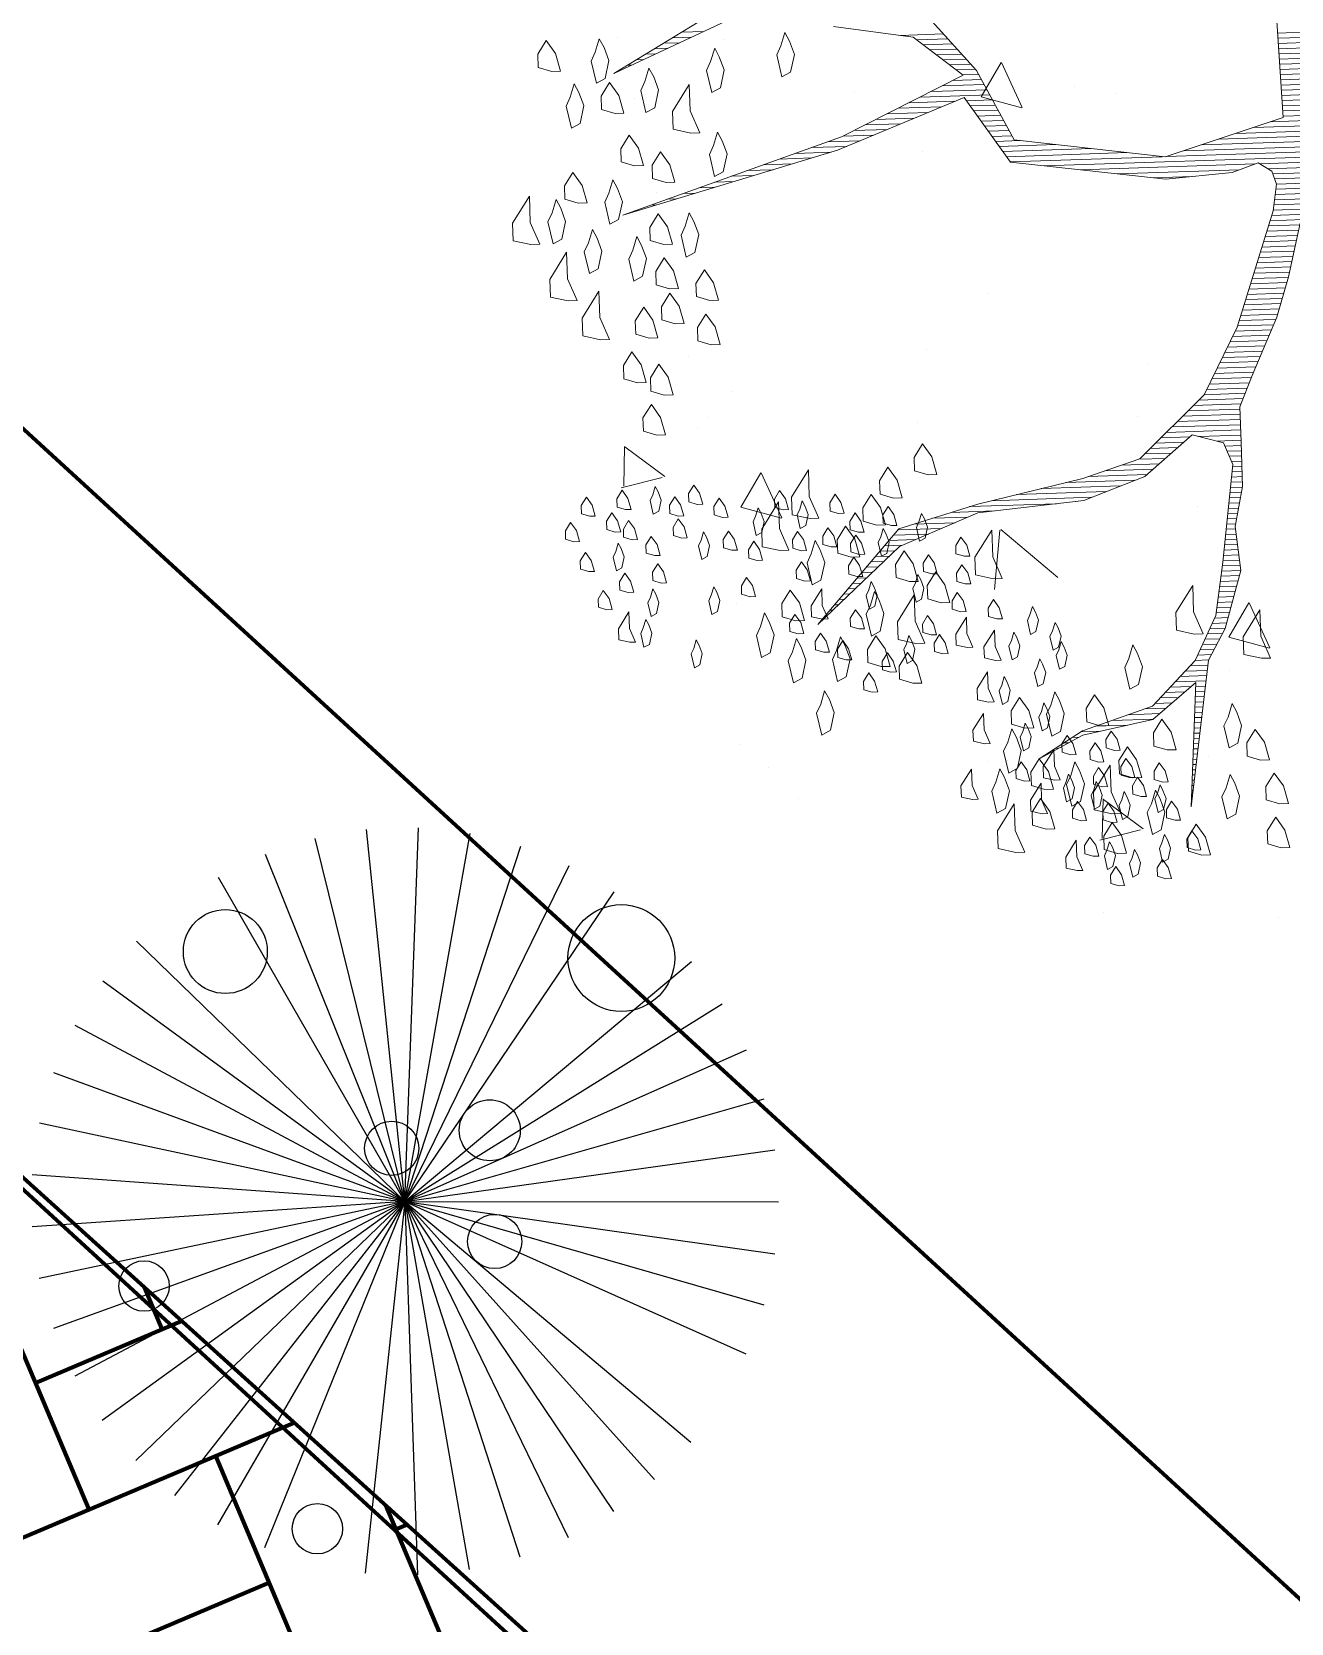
# Model space of a CAD drawing. Header units: millimetres. Extents: x 111 to 1506, y 14 to 566.
# Drawn here: x 218.242 to 219.927, y 157.782 to 159.91 of the extents above; entities that cross this region are included whole.
import ezdxf

# ---------------------------------------------------------------- set-up
doc = ezdxf.new("R2010")
doc.units = ezdxf.units.MM
doc.layers.add('ARBOLES', color=78, linetype='Continuous', lineweight=5)
doc.layers.add('G', color=254, linetype='Continuous', lineweight=5)
doc.layers.add('FURN', color=253, linetype='Continuous')

# ---------------------------------------------------------------- blocks, each defined once
blk = doc.blocks.new('*X16')
at = {"color": 0}
for p, q in [((16.5178, 16.77), (16.5489, 16.77)), ((16.5355, 16.78), (16.5722, 16.78)), ((16.5531, 16.79), (16.5956, 16.79)), ((16.9732, 16.77), (17.0563, 16.77)), ((16.4647, 16.74), (16.4789, 16.74)), ((16.4824, 16.75), (16.5022, 16.75)), ((16.5001, 16.76), (16.5256, 16.76)), ((17.0054, 16.76), (17.0647, 16.76)), ((17.0177, 16.75), (17.0732, 16.75)), ((17.0299, 16.74), (17.0817, 16.74)), ((17.6987, 16.75), (17.7657, 16.75)), ((17.6991, 16.74), (17.7664, 16.74)), ((16.4293, 16.72), (16.4322, 16.72)), ((16.447, 16.73), (16.4556, 16.73)), ((17.0421, 16.73), (17.0901, 16.73)), ((17.0543, 16.72), (17.0986, 16.72)), ((17.0665, 16.71), (17.1071, 16.71)), ((17.6994, 16.73), (17.767, 16.73)), ((17.6997, 16.72), (17.7676, 16.72)), ((17.7001, 16.71), (17.7682, 16.71)), ((17.0719, 16.68), (17.1263, 16.68)), ((17.0788, 16.7), (17.1155, 16.7)), ((17.091, 16.69), (17.1213, 16.69)), ((17.7004, 16.7), (17.7689, 16.7)), ((17.7007, 16.69), (17.7695, 16.69)), ((17.7011, 16.68), (17.7701, 16.68)), ((17.0073, 16.65), (17.1413, 16.65)), ((17.0288, 16.66), (17.1363, 16.66)), ((17.0504, 16.67), (17.1313, 16.67)), ((17.7014, 16.67), (17.7707, 16.67)), ((17.7017, 16.66), (17.7714, 16.66)), ((17.7021, 16.65), (17.772, 16.65)), ((16.9427, 16.62), (17.0214, 16.62)), ((16.9642, 16.63), (17.0477, 16.63)), ((16.9858, 16.64), (17.0741, 16.64)), ((17.0964, 16.64), (17.1463, 16.64)), ((17.1031, 16.63), (17.1513, 16.63)), ((17.1097, 16.62), (17.1563, 16.62)), ((17.7024, 16.64), (17.7924, 16.64)), ((17.7027, 16.63), (17.8224, 16.63)), ((17.7031, 16.62), (17.8923, 16.62)), ((16.8781, 16.59), (16.9423, 16.59)), ((16.8996, 16.6), (16.9686, 16.6)), ((16.9211, 16.61), (16.995, 16.61)), ((17.1164, 16.61), (17.1613, 16.61)), ((17.1231, 16.6), (17.1663, 16.6)), ((17.1297, 16.59), (17.1713, 16.59)), ((17.7034, 16.61), (17.8818, 16.61)), ((17.7037, 16.6), (17.8712, 16.6)), ((17.7041, 16.59), (17.8606, 16.59)), ((16.7953, 16.56), (16.8632, 16.56)), ((16.8265, 16.57), (16.8895, 16.57)), ((16.8565, 16.58), (16.9159, 16.58)), ((17.1364, 16.58), (17.1763, 16.58)), ((17.1431, 16.57), (17.1813, 16.57)), ((17.1497, 16.56), (17.1971, 16.56)), ((17.6123, 16.56), (17.8338, 16.56)), ((17.646, 16.57), (17.8418, 16.57)), ((17.6798, 16.58), (17.8501, 16.58)), ((16.7015, 16.53), (16.7578, 16.53)), ((16.7328, 16.54), (16.7955, 16.54)), ((16.764, 16.55), (16.8332, 16.55)), ((17.1564, 16.55), (17.2651, 16.55)), ((17.163, 16.54), (17.3331, 16.54)), ((17.1697, 16.53), (17.401, 16.53)), ((17.511, 16.53), (17.8098, 16.53)), ((17.5448, 16.54), (17.8178, 16.54)), ((17.5785, 16.55), (17.8258, 16.55)), ((16.6078, 16.5), (16.6447, 16.5)), ((16.639, 16.51), (16.6824, 16.51)), ((16.6703, 16.52), (16.7201, 16.52)), ((17.1764, 16.52), (17.469, 16.52)), ((17.2412, 16.51), (17.7938, 16.51)), ((17.3112, 16.5), (17.6466, 16.5)), ((17.4773, 16.52), (17.8018, 16.52)), ((17.6564, 16.5), (17.7858, 16.5)), ((16.4828, 16.46), (16.494, 16.46)), ((16.514, 16.47), (16.5317, 16.47)), ((16.5453, 16.48), (16.5693, 16.48)), ((16.5765, 16.49), (16.607, 16.49)), ((17.3812, 16.49), (17.6166, 16.49)), ((17.4512, 16.48), (17.5245, 16.48)), ((17.6714, 16.49), (17.7899, 16.49)), ((17.6804, 16.48), (17.8149, 16.48)), ((17.6837, 16.47), (17.8399, 16.47)), ((17.687, 16.46), (17.8649, 16.46)), ((16.4515, 16.45), (16.4563, 16.45)), ((17.6822, 16.43), (17.9666, 16.43)), ((17.6839, 16.44), (17.9326, 16.44)), ((17.6855, 16.45), (17.8986, 16.45)), ((17.6757, 16.4), (17.7432, 16.4)), ((17.6789, 16.41), (17.7512, 16.41)), ((17.6805, 16.42), (17.7592, 16.42)), ((17.6653, 16.37), (17.7264, 16.37)), ((17.6687, 16.38), (17.7289, 16.38)), ((17.6722, 16.39), (17.7352, 16.39)), ((17.6549, 16.34), (17.7189, 16.34)), ((17.6584, 16.35), (17.7214, 16.35)), ((17.6618, 16.36), (17.7239, 16.36)), ((17.6445, 16.31), (17.7114, 16.31)), ((17.648, 16.32), (17.7139, 16.32)), ((17.6514, 16.33), (17.7164, 16.33)), ((17.6341, 16.28), (17.7038, 16.28)), ((17.6376, 16.29), (17.7064, 16.29)), ((17.6411, 16.3), (17.7089, 16.3)), ((17.6237, 16.25), (17.6938, 16.25)), ((17.6272, 16.26), (17.6971, 16.26)), ((17.6307, 16.27), (17.7005, 16.27)), ((17.6134, 16.22), (17.6838, 16.22)), ((17.6168, 16.23), (17.6871, 16.23)), ((17.6203, 16.24), (17.6905, 16.24)), ((17.603, 16.19), (17.6719, 16.19)), ((17.6064, 16.2), (17.6766, 16.2)), ((17.6099, 16.21), (17.6805, 16.21)), ((17.5874, 16.16), (17.6581, 16.16)), ((17.5928, 16.17), (17.6627, 16.17)), ((17.5981, 16.18), (17.6673, 16.18)), ((17.5714, 16.13), (17.6443, 16.13)), ((17.5768, 16.14), (17.6489, 16.14)), ((17.5821, 16.15), (17.6535, 16.15)), ((17.5554, 16.1), (17.6304, 16.1)), ((17.5608, 16.11), (17.635, 16.11)), ((17.5661, 16.12), (17.6396, 16.12)), ((17.5394, 16.07), (17.6174, 16.07)), ((17.5448, 16.08), (17.6216, 16.08)), ((17.5501, 16.09), (17.6259, 16.09)), ((17.5127, 16.04), (17.6045, 16.04)), ((17.5234, 16.05), (17.6088, 16.05)), ((17.5341, 16.06), (17.6131, 16.06)), ((17.4806, 16.01), (17.6021, 16.01)), ((17.4913, 16.02), (17.6021, 16.02)), ((17.502, 16.03), (17.6021, 16.03)), ((17.4484, 15.98), (17.5044, 15.98)), ((17.4591, 15.99), (17.6021, 15.99)), ((17.4698, 16), (17.6021, 16)), ((17.5206, 15.98), (17.6021, 15.98)), ((17.4036, 15.94), (17.4555, 15.94)), ((17.4163, 15.95), (17.4677, 15.95)), ((17.427, 15.96), (17.4799, 15.96)), ((17.4377, 15.97), (17.4922, 15.97)), ((17.5556, 15.97), (17.6021, 15.97)), ((17.5707, 15.96), (17.6021, 15.96)), ((17.5747, 15.95), (17.6021, 15.95)), ((17.5787, 15.94), (17.6021, 15.94)), ((17.3061, 15.91), (17.4188, 15.91)), ((17.3386, 15.92), (17.431, 15.92)), ((17.3711, 15.93), (17.4433, 15.93)), ((17.5827, 15.93), (17.6021, 15.93)), ((17.5832, 15.91), (17.6021, 15.91)), ((17.5846, 15.92), (17.6021, 15.92)), ((17.1669, 15.88), (17.3397, 15.88)), ((17.2149, 15.89), (17.3677, 15.89)), ((17.2629, 15.9), (17.3957, 15.9)), ((17.5791, 15.88), (17.6018, 15.88)), ((17.5805, 15.89), (17.6021, 15.89)), ((17.5819, 15.9), (17.6021, 15.9)), ((17.0401, 15.85), (17.1235, 15.85)), ((17.0761, 15.86), (17.2435, 15.86)), ((17.1189, 15.87), (17.3117, 15.87)), ((17.575, 15.85), (17.5951, 15.85)), ((17.5764, 15.86), (17.5974, 15.86)), ((17.5778, 15.87), (17.5996, 15.87)), ((16.9371, 15.82), (17.0215, 15.82)), ((16.9681, 15.83), (17.0472, 15.83)), ((17.0041, 15.84), (17.0729, 15.84)), ((17.5709, 15.82), (17.5885, 15.82)), ((17.5723, 15.83), (17.5907, 15.83)), ((17.5737, 15.84), (17.5929, 15.84)), ((16.91, 15.79), (16.9444, 15.79)), ((16.919, 15.8), (16.9701, 15.8)), ((16.9281, 15.81), (16.9958, 15.81)), ((17.5669, 15.79), (17.5866, 15.79)), ((17.5682, 15.8), (17.5856, 15.8)), ((17.5696, 15.81), (17.5863, 15.81)), ((16.8829, 15.76), (16.9077, 15.76)), ((16.8919, 15.77), (16.9189, 15.77)), ((16.9009, 15.78), (16.9301, 15.78)), ((17.5628, 15.76), (17.5896, 15.76)), ((17.5641, 15.77), (17.5886, 15.77)), ((17.5655, 15.78), (17.5876, 15.78)), ((16.8557, 15.73), (16.8742, 15.73)), ((16.8648, 15.74), (16.8853, 15.74)), ((16.8738, 15.75), (16.8965, 15.75)), ((17.5585, 15.73), (17.5926, 15.73)), ((17.56, 15.74), (17.5916, 15.74)), ((17.5614, 15.75), (17.5906, 15.75)), ((16.8286, 15.7), (16.8406, 15.7)), ((16.8376, 15.71), (16.8518, 15.71)), ((16.8467, 15.72), (16.863, 15.72)), ((17.5535, 15.7), (17.5875, 15.7)), ((17.5551, 15.71), (17.5906, 15.71)), ((17.5568, 15.72), (17.5936, 15.72)), ((16.8014, 15.67), (16.8071, 15.67)), ((16.8105, 15.68), (16.8183, 15.68)), ((16.8195, 15.69), (16.8295, 15.69)), ((17.5485, 15.67), (17.5783, 15.67)), ((17.5501, 15.68), (17.5814, 15.68)), ((17.5518, 15.69), (17.5844, 15.69)), ((16.7833, 15.65), (16.7848, 15.65)), ((16.7924, 15.66), (16.7959, 15.66)), ((17.5435, 15.64), (17.5691, 15.64)), ((17.5451, 15.65), (17.5721, 15.65)), ((17.5468, 15.66), (17.5752, 15.66)), ((17.5302, 15.61), (17.5598, 15.61)), ((17.5352, 15.62), (17.5629, 15.62)), ((17.5402, 15.63), (17.566, 15.63)), ((17.5152, 15.58), (17.5429, 15.58)), ((17.5202, 15.59), (17.5486, 15.59)), ((17.5252, 15.6), (17.5543, 15.6)), ((17.5002, 15.55), (17.5257, 15.55)), ((17.5052, 15.56), (17.5315, 15.56)), ((17.5102, 15.57), (17.5372, 15.57)), ((17.4703, 15.52), (17.5211, 15.52)), ((17.4803, 15.53), (17.5226, 15.53)), ((17.4903, 15.54), (17.5241, 15.54)), ((17.4403, 15.49), (17.4786, 15.49)), ((17.4503, 15.5), (17.4911, 15.5)), ((17.4603, 15.51), (17.5196, 15.51)), ((17.4988, 15.49), (17.5165, 15.49)), ((17.4996, 15.5), (17.5181, 15.5)), ((17.4, 15.46), (17.4411, 15.46)), ((17.4203, 15.47), (17.4536, 15.47)), ((17.4303, 15.48), (17.4661, 15.48)), ((17.4967, 15.46), (17.512, 15.46)), ((17.4974, 15.47), (17.5135, 15.47)), ((17.4981, 15.48), (17.515, 15.48)), ((17.2754, 15.42), (17.3128, 15.42)), ((17.304, 15.43), (17.3661, 15.43)), ((17.336, 15.44), (17.4161, 15.44)), ((17.368, 15.45), (17.4286, 15.45)), ((17.4938, 15.42), (17.5059, 15.42)), ((17.4946, 15.43), (17.5074, 15.43)), ((17.4953, 15.44), (17.509, 15.44)), ((17.496, 15.45), (17.5105, 15.45)), ((17.2254, 15.39), (17.2317, 15.39)), ((17.242, 15.4), (17.2517, 15.4)), ((17.2587, 15.41), (17.2717, 15.41)), ((17.4917, 15.39), (17.5014, 15.39)), ((17.4924, 15.4), (17.5029, 15.4)), ((17.4931, 15.41), (17.5044, 15.41)), ((17.2087, 15.38), (17.2117, 15.38)), ((17.4896, 15.36), (17.4968, 15.36)), ((17.4903, 15.37), (17.4984, 15.37)), ((17.491, 15.38), (17.4999, 15.38)), ((17.4874, 15.33), (17.4923, 15.33)), ((17.4881, 15.34), (17.4938, 15.34)), ((17.4888, 15.35), (17.4953, 15.35)), ((17.4853, 15.3), (17.4877, 15.3)), ((17.486, 15.31), (17.4893, 15.31)), ((17.4867, 15.32), (17.4908, 15.32)), ((17.4831, 15.27), (17.4832, 15.27)), ((17.4838, 15.28), (17.4847, 15.28)), ((17.4846, 15.29), (17.4862, 15.29))]:
    blk.add_line(p, q, dxfattribs=at)
blk = doc.blocks.new('E1E')
at = {"layer": 'ARBOLES', "ltscale": 0.2}
for p, q in [((96.0598, 59.5667), (96.0598, 59.5667)), ((95.5359, 59.5519), (95.5359, 59.5519)), ((96.122, 59.5391), (96.122, 59.5391)), ((96.1796, 59.5223), (96.1796, 59.5223)), ((95.6009, 59.4784), (95.6009, 59.4784)), ((95.2708, 59.4541), (95.2708, 59.4541)), ((95.5845, 59.4467), (95.5298, 59.4067)), ((95.6045, 59.3832), (95.5819, 59.4428)), ((95.6038, 59.3838), (95.5266, 59.4035)), ((95.7699, 59.3841), (95.7699, 59.3841)), ((95.7975, 59.3971), (95.7975, 59.3971)), ((96.2691, 59.314), (96.2691, 59.314)), ((95.473, 59.2552), (95.473, 59.2552)), ((95.4361, 59.2211), (95.4361, 59.2211)), ((95.857, 59.2206), (95.857, 59.2206)), ((96.5118, 59.2106), (96.4571, 59.1706)), ((96.5318, 59.147), (96.5092, 59.2067)), ((96.3122, 59.1036), (96.2542, 59.1583)), ((96.3217, 59.1674), (96.2544, 59.159)), ((96.3128, 59.1041), (96.322, 59.1672)), ((96.5311, 59.1477), (96.4538, 59.1674)), ((95.9214, 59.0448), (95.8936, 59.1364)), ((95.4933, 59.1143), (95.4933, 59.1143)), ((95.5148, 59.066), (95.4476, 59.0575)), ((95.506, 59.0027), (95.5152, 59.0658)), ((95.92, 59.0432), (95.8063, 59.0804)), ((96.4334, 59.0761), (96.4334, 59.0761)), ((95.5054, 59.0022), (95.4473, 59.0568)), ((95.9924, 59.0443), (95.9924, 59.0443)), ((96.4248, 59.0542), (96.4248, 59.0542)), ((95.9008, 59.0394), (95.9008, 59.0394)), ((96.4042, 59.0005), (96.4042, 59.0005)), ((96.4916, 58.9742), (96.4916, 58.9742)), ((95.8256, 58.9566), (95.8256, 58.9566)), ((96.1089, 58.9342), (96.1089, 58.9342)), ((95.6403, 58.8897), (95.6403, 58.8897)), ((96.1395, 58.8197), (96.1395, 58.8197)), ((95.7844, 58.7923), (95.7844, 58.7923)), ((96.6386, 58.7496), (96.6386, 58.7496)), ((95.801, 58.7086), (95.801, 58.7086)), ((96.0816, 58.6988), (96.0816, 58.6988)), ((96.7277, 58.6218), (96.7277, 58.6218)), ((96.7897, 58.5418), (96.7897, 58.5418)), ((96.2657, 58.527), (96.2657, 58.527)), ((96.4032, 58.4799), (96.4032, 58.4799)), ((96.6289, 58.4788), (96.6289, 58.4788)), ((96.0502, 58.4349), (96.0502, 58.4349)), ((96.2019, 58.3461), (96.1439, 58.4008)), ((96.2114, 58.4099), (96.1441, 58.4015)), ((96.2025, 58.3466), (96.2117, 58.4097)), ((96.0113, 58.3231), (96.0113, 58.3231)), ((96.0788, 58.338), (96.0788, 58.338))]:
    blk.add_line(p, q, dxfattribs=at)
for points in [[(95.5281, 59.503), (95.5421, 59.5044), (95.5475, 59.4922), (95.5448, 59.4764), (95.5313, 59.485), (95.52, 59.4994)], [(95.5999, 59.5058), (95.618, 59.509), (95.6252, 59.4927), (95.6198, 59.4611), (95.609, 59.4855), (95.5918, 59.5022)], [(95.7024, 59.5158), (95.7313, 59.5209), (95.7429, 59.4949), (95.7343, 59.4442), (95.7169, 59.4833), (95.6894, 59.51)], [(95.5259, 59.4533), (95.5263, 59.4633), (95.5132, 59.4818), (95.5069, 59.4741), (95.51, 59.456), (95.5195, 59.4456), (95.5272, 59.4393)], [(95.5679, 59.4574), (95.5683, 59.4674), (95.5552, 59.4859), (95.5489, 59.4782), (95.5521, 59.4601), (95.5615, 59.4497), (95.5692, 59.4434)], [(95.5846, 59.4746), (95.5986, 59.476), (95.604, 59.4638), (95.6013, 59.448), (95.5877, 59.4565), (95.5764, 59.471)], [(95.4626, 59.4641), (95.4766, 59.4655), (95.482, 59.4533), (95.4793, 59.4375), (95.4658, 59.4461), (95.4545, 59.4605)], [(95.5499, 59.4557), (95.5723, 59.4579), (95.581, 59.4384), (95.5767, 59.413), (95.555, 59.4268), (95.5369, 59.4499)], [(95.6714, 59.463), (95.6938, 59.4652), (95.7025, 59.4457), (95.6981, 59.4204), (95.6764, 59.4341), (95.6584, 59.4572)], [(95.7748, 59.4233), (95.7755, 59.4392), (95.7545, 59.4688), (95.7444, 59.4565), (95.7495, 59.4276), (95.7647, 59.411), (95.7769, 59.4009)], [(95.7992, 59.463), (95.8172, 59.4662), (95.8245, 59.4499), (95.8191, 59.4183), (95.8082, 59.4427), (95.791, 59.4594)], [(96.0834, 59.4127), (96.0842, 59.4286), (96.0632, 59.4582), (96.0531, 59.4459), (96.0581, 59.417), (96.0733, 59.4004), (96.0856, 59.3903)], [(95.4902, 59.4131), (95.4906, 59.423), (95.4775, 59.4416), (95.4712, 59.4339), (95.4744, 59.4158), (95.4839, 59.4054), (95.4916, 59.3991)], [(95.6244, 59.429), (95.6384, 59.4304), (95.6438, 59.4182), (95.6411, 59.4024), (95.6275, 59.4109), (95.6162, 59.4254)], [(95.6867, 59.4421), (95.7048, 59.4453), (95.712, 59.4291), (95.7066, 59.3974), (95.6957, 59.4218), (95.6786, 59.4385)], [(96.3065, 59.4064), (96.307, 59.4164), (96.2939, 59.4349), (96.2876, 59.4272), (96.2907, 59.4091), (96.3002, 59.3988), (96.3079, 59.3924)], [(96.3942, 59.4065), (96.3946, 59.4164), (96.3815, 59.435), (96.3752, 59.4273), (96.3784, 59.4092), (96.3879, 59.3988), (96.3956, 59.3925)], [(96.4055, 59.4359), (96.4235, 59.439), (96.4308, 59.4228), (96.4254, 59.3912), (96.4145, 59.4155), (96.3973, 59.4323)], [(95.4235, 59.4072), (95.4459, 59.4093), (95.4545, 59.3898), (95.4502, 59.3645), (95.4285, 59.3782), (95.4104, 59.4014)], [(95.436, 59.4036), (95.45, 59.4049), (95.4554, 59.3927), (95.4527, 59.3769), (95.4392, 59.3855), (95.4279, 59.4)], [(95.5297, 59.361), (95.5305, 59.3769), (95.5095, 59.4065), (95.4994, 59.3942), (95.5044, 59.3653), (95.5196, 59.3487), (95.5319, 59.3386)], [(95.5761, 59.3734), (95.5765, 59.3833), (95.5634, 59.4019), (95.5571, 59.3942), (95.5602, 59.3761), (95.5697, 59.3657), (95.5774, 59.3594)], [(95.5825, 59.4), (95.6114, 59.4051), (95.623, 59.3791), (95.6143, 59.3285), (95.597, 59.3675), (95.5695, 59.3942)], [(95.5778, 59.4132), (95.5918, 59.4145), (95.5973, 59.4023), (95.5946, 59.3865), (95.581, 59.3951), (95.5697, 59.4095)], [(95.6239, 59.3752), (95.6244, 59.3852), (95.6113, 59.4037), (95.605, 59.396), (95.6081, 59.3779), (95.6176, 59.3676), (95.6253, 59.3612)], [(95.6671, 59.3676), (95.6678, 59.3835), (95.6468, 59.4131), (95.6367, 59.4008), (95.6418, 59.3719), (95.657, 59.3553), (95.6693, 59.3452)], [(95.67, 59.3811), (95.6705, 59.3911), (95.6574, 59.4096), (95.651, 59.4019), (95.6542, 59.3838), (95.6637, 59.3735), (95.6714, 59.3671)], [(95.6974, 59.4045), (95.7198, 59.4066), (95.7285, 59.3871), (95.7242, 59.3618), (95.7025, 59.3755), (95.6844, 59.3987)], [(95.7328, 59.4042), (95.7468, 59.4056), (95.7522, 59.3934), (95.7495, 59.3776), (95.736, 59.3862), (95.7247, 59.4006)], [(95.7813, 59.3561), (95.782, 59.372), (95.761, 59.4016), (95.7509, 59.3893), (95.756, 59.3604), (95.7712, 59.3438), (95.7835, 59.3337)], [(96.4597, 59.4016), (96.4737, 59.4029), (96.4791, 59.3907), (96.4764, 59.3749), (96.4629, 59.3835), (96.4516, 59.398)], [(95.4844, 59.3715), (95.4984, 59.3729), (95.5038, 59.3607), (95.5011, 59.3449), (95.4875, 59.3535), (95.4762, 59.3679)], [(95.6881, 59.3843), (95.7062, 59.3875), (95.7134, 59.3712), (95.708, 59.3396), (95.6971, 59.364), (95.68, 59.3807)], [(95.815, 59.3727), (95.8331, 59.3758), (95.8404, 59.3596), (95.835, 59.328), (95.8241, 59.3523), (95.8069, 59.369)], [(96.1572, 59.352), (96.1579, 59.3679), (96.1369, 59.3975), (96.1268, 59.3852), (96.1319, 59.3563), (96.1471, 59.3397), (96.1594, 59.3296)], [(96.2201, 59.3333), (96.2208, 59.3492), (96.1999, 59.3788), (96.1897, 59.3665), (96.1948, 59.3376), (96.21, 59.321), (96.2223, 59.3108)], [(96.4019, 59.3564), (96.4024, 59.3663), (96.3892, 59.3848), (96.3829, 59.3771), (96.3861, 59.3591), (96.3956, 59.3487), (96.4033, 59.3424)], [(95.3093, 59.3485), (95.3317, 59.3507), (95.3404, 59.3312), (95.3361, 59.3059), (95.3144, 59.3196), (95.2963, 59.3427)], [(95.5268, 59.3417), (95.5273, 59.3517), (95.5142, 59.3702), (95.5079, 59.3625), (95.511, 59.3444), (95.5205, 59.3341), (95.5282, 59.3277)], [(95.5494, 59.3567), (95.5634, 59.358), (95.5689, 59.3458), (95.5662, 59.33), (95.5526, 59.3386), (95.5413, 59.353)], [(95.6136, 59.3657), (95.6276, 59.3671), (95.633, 59.3549), (95.6303, 59.3391), (95.6167, 59.3477), (95.6054, 59.3621)], [(95.7654, 59.3311), (95.7658, 59.341), (95.7527, 59.3595), (95.7464, 59.3518), (95.7496, 59.3338), (95.7591, 59.3234), (95.7667, 59.3171)], [(96.0138, 59.3638), (96.0278, 59.3651), (96.0333, 59.3529), (96.0306, 59.3371), (96.017, 59.3457), (96.0057, 59.3601)], [(96.0922, 59.323), (96.0929, 59.3389), (96.0719, 59.3686), (96.0618, 59.3563), (96.0669, 59.3274), (96.0821, 59.3107), (96.0944, 59.3006)], [(96.438, 59.3627), (96.452, 59.3641), (96.4575, 59.3519), (96.4548, 59.3361), (96.4412, 59.3446), (96.4299, 59.3591)], [(96.5094, 59.3555), (96.5234, 59.3569), (96.5289, 59.3447), (96.5262, 59.3289), (96.5126, 59.3375), (96.5013, 59.3519)], [(95.4279, 59.2922), (95.4286, 59.3081), (95.4076, 59.3377), (95.3975, 59.3255), (95.4026, 59.2965), (95.4178, 59.2799), (95.4301, 59.2698)], [(95.5259, 59.3219), (95.54, 59.3232), (95.5454, 59.311), (95.5427, 59.2952), (95.5291, 59.3038), (95.5178, 59.3182)], [(95.5731, 59.3335), (95.5955, 59.3357), (95.6042, 59.3162), (95.5999, 59.2909), (95.5782, 59.3046), (95.5601, 59.3277)], [(95.5783, 59.3355), (95.5923, 59.3368), (95.5978, 59.3246), (95.5951, 59.3088), (95.5815, 59.3174), (95.5702, 59.3318)], [(95.6339, 59.331), (95.6479, 59.3323), (95.6534, 59.3201), (95.6507, 59.3043), (95.6371, 59.3129), (95.6258, 59.3274)], [(95.68, 59.3369), (95.694, 59.3382), (95.6994, 59.3261), (95.6967, 59.3102), (95.6832, 59.3188), (95.6719, 59.3333)], [(95.764, 59.325), (95.7864, 59.3272), (95.7951, 59.3077), (95.7908, 59.2824), (95.7691, 59.2961), (95.751, 59.3192)], [(95.9584, 59.3258), (95.9809, 59.328), (95.9895, 59.3085), (95.9852, 59.2832), (95.9635, 59.2969), (95.9454, 59.3201)], [(95.998, 59.3226), (96.0121, 59.324), (96.0175, 59.3118), (96.0148, 59.296), (96.0012, 59.3046), (95.9899, 59.319)], [(96.0156, 59.3201), (96.038, 59.3223), (96.0467, 59.3028), (96.0423, 59.2775), (96.0206, 59.2912), (96.0025, 59.3143)], [(96.0721, 59.3313), (96.0861, 59.3326), (96.0916, 59.3205), (96.0889, 59.3046), (96.0753, 59.3132), (96.064, 59.3277)], [(96.1101, 59.3336), (96.1241, 59.3349), (96.1295, 59.3227), (96.1268, 59.3069), (96.1133, 59.3155), (96.1019, 59.3299)], [(96.1593, 59.3214), (96.1733, 59.3228), (96.1788, 59.3106), (96.1761, 59.2948), (96.1625, 59.3033), (96.1512, 59.3178)], [(96.3125, 59.3165), (96.3129, 59.3265), (96.2998, 59.345), (96.2935, 59.3373), (96.2967, 59.3192), (96.3062, 59.3089), (96.3138, 59.3025)], [(96.3947, 59.3288), (96.4087, 59.3302), (96.4141, 59.318), (96.4114, 59.3022), (96.3979, 59.3107), (96.3866, 59.3252)], [(96.4815, 59.309), (96.4819, 59.3189), (96.4688, 59.3374), (96.4625, 59.3297), (96.4656, 59.3117), (96.4751, 59.3013), (96.4828, 59.295)], [(95.6168, 59.3039), (95.6308, 59.3052), (95.6362, 59.293), (95.6335, 59.2772), (95.6199, 59.2858), (95.6086, 59.3002)], [(95.7394, 59.2751), (95.7402, 59.291), (95.7192, 59.3206), (95.7091, 59.3083), (95.7141, 59.2794), (95.7293, 59.2628), (95.7416, 59.2527)], [(95.7496, 59.2899), (95.75, 59.2999), (95.7369, 59.3184), (95.7306, 59.3107), (95.7338, 59.2926), (95.7433, 59.2823), (95.751, 59.2759)], [(95.8246, 59.2746), (95.825, 59.2846), (95.8119, 59.3031), (95.8056, 59.2954), (95.8088, 59.2773), (95.8183, 59.267), (95.826, 59.2606)], [(95.8341, 59.3081), (95.8521, 59.3112), (95.8594, 59.295), (95.854, 59.2634), (95.8431, 59.2878), (95.8259, 59.3045)], [(95.9918, 59.2711), (95.9922, 59.2811), (95.9791, 59.2996), (95.9728, 59.2919), (95.9759, 59.2738), (95.9854, 59.2635), (95.9931, 59.2571)], [(96.171, 59.3036), (96.1934, 59.3058), (96.2021, 59.2863), (96.1978, 59.261), (96.1761, 59.2747), (96.158, 59.2978)], [(96.2538, 59.2953), (96.2678, 59.2966), (96.2732, 59.2844), (96.2705, 59.2686), (96.2569, 59.2772), (96.2456, 59.2916)], [(96.5497, 59.3199), (96.5637, 59.3212), (96.5691, 59.309), (96.5664, 59.2932), (96.5528, 59.3018), (96.5415, 59.3162)], [(95.3382, 59.2835), (95.3606, 59.2857), (95.3693, 59.2662), (95.365, 59.2409), (95.3433, 59.2546), (95.3252, 59.2777)], [(95.5385, 59.2713), (95.5609, 59.2735), (95.5696, 59.254), (95.5653, 59.2287), (95.5436, 59.2424), (95.5255, 59.2655)], [(95.6534, 59.2758), (95.6758, 59.2779), (95.6845, 59.2584), (95.6802, 59.2331), (95.6585, 59.2468), (95.6404, 59.27)], [(96.0691, 59.2348), (96.0698, 59.2507), (96.0488, 59.2804), (96.0387, 59.2681), (96.0438, 59.2392), (96.059, 59.2225), (96.0713, 59.2124)], [(96.0717, 59.2775), (96.0857, 59.2789), (96.0912, 59.2667), (96.0885, 59.2509), (96.0749, 59.2594), (96.0636, 59.2739)], [(96.1318, 59.2848), (96.1499, 59.288), (96.1571, 59.2717), (96.1517, 59.2401), (96.1408, 59.2645), (96.1237, 59.2812)], [(96.4209, 59.2918), (96.4349, 59.2931), (96.4404, 59.2809), (96.4377, 59.2651), (96.4241, 59.2737), (96.4128, 59.2881)], [(96.4643, 59.2819), (96.4783, 59.2832), (96.4837, 59.271), (96.481, 59.2552), (96.4675, 59.2638), (96.4562, 59.2782)], [(96.4941, 59.2805), (96.5081, 59.2819), (96.5136, 59.2697), (96.5109, 59.2539), (96.4973, 59.2625), (96.486, 59.2769)], [(96.5416, 59.2724), (96.5556, 59.2738), (96.561, 59.2616), (96.5583, 59.2458), (96.5447, 59.2544), (96.5334, 59.2688)], [(95.7826, 59.2267), (95.7831, 59.2367), (95.77, 59.2552), (95.7636, 59.2475), (95.7668, 59.2294), (95.7763, 59.219), (95.784, 59.2127)], [(95.849, 59.2417), (95.8671, 59.2448), (95.8743, 59.2286), (95.8689, 59.197), (95.8581, 59.2213), (95.8409, 59.2381)], [(95.9317, 59.2639), (95.9457, 59.2652), (95.9511, 59.253), (95.9484, 59.2372), (95.9349, 59.2458), (95.9236, 59.2602)], [(95.978, 59.2644), (96.0069, 59.2695), (96.0185, 59.2435), (96.0099, 59.1929), (95.9925, 59.2319), (95.965, 59.2586)], [(96.3609, 59.2407), (96.3613, 59.2506), (96.3482, 59.2691), (96.3419, 59.2614), (96.3451, 59.2434), (96.3546, 59.233), (96.3622, 59.2267)], [(96.3911, 59.2493), (96.4051, 59.2506), (96.4106, 59.2385), (96.4079, 59.2226), (96.3943, 59.2312), (96.383, 59.2457)], [(95.3932, 59.23), (95.4156, 59.2322), (95.4243, 59.2127), (95.42, 59.1874), (95.3983, 59.2011), (95.3802, 59.2242)], [(95.4677, 59.1853), (95.4684, 59.2012), (95.4474, 59.2308), (95.4373, 59.2185), (95.4424, 59.1896), (95.4576, 59.173), (95.4699, 59.1629)], [(95.8373, 59.2024), (95.8377, 59.2123), (95.8246, 59.2308), (95.8183, 59.2231), (95.8215, 59.2051), (95.831, 59.1947), (95.8387, 59.1884)], [(95.8987, 59.2394), (95.9168, 59.2426), (95.924, 59.2264), (95.9186, 59.1947), (95.9078, 59.2191), (95.8906, 59.2358)], [(95.9606, 59.2427), (95.9746, 59.244), (95.98, 59.2318), (95.9773, 59.216), (95.9638, 59.2246), (95.9525, 59.239)], [(96.0808, 59.2134), (96.0812, 59.2233), (96.0681, 59.2418), (96.0618, 59.2341), (96.065, 59.2161), (96.0745, 59.2057), (96.0822, 59.1994)], [(96.1884, 59.1944), (96.1891, 59.2103), (96.1681, 59.24), (96.158, 59.2277), (96.1631, 59.1988), (96.1783, 59.1821), (96.1906, 59.172)], [(96.1815, 59.2387), (96.1955, 59.2401), (96.201, 59.2279), (96.1983, 59.2121), (96.1847, 59.2207), (96.1734, 59.2351)], [(96.2651, 59.237), (96.2791, 59.2384), (96.2845, 59.2262), (96.2818, 59.2104), (96.2683, 59.2189), (96.257, 59.2334)], [(96.3089, 59.237), (96.3229, 59.2384), (96.3284, 59.2262), (96.3257, 59.2104), (96.3121, 59.219), (96.3008, 59.2334)], [(96.4097, 59.2186), (96.4237, 59.2199), (96.4291, 59.2077), (96.4264, 59.1919), (96.4129, 59.2005), (96.4016, 59.215)], [(96.4607, 59.2023), (96.4612, 59.2123), (96.4481, 59.2308), (96.4418, 59.2231), (96.4449, 59.205), (96.4544, 59.1947), (96.4621, 59.1883)], [(96.4923, 59.2408), (96.5063, 59.2421), (96.5118, 59.2299), (96.5091, 59.2141), (96.4955, 59.2227), (96.4842, 59.2371)], [(95.6513, 59.1579), (95.652, 59.1738), (95.6311, 59.2034), (95.621, 59.1911), (95.626, 59.1622), (95.6412, 59.1456), (95.6535, 59.1355)], [(95.761, 59.1879), (95.7614, 59.1978), (95.7483, 59.2163), (95.742, 59.2086), (95.7452, 59.1906), (95.7546, 59.1802), (95.7623, 59.1738)], [(96.0153, 59.1745), (96.0158, 59.1844), (96.0027, 59.2029), (95.9963, 59.1952), (95.9995, 59.1772), (96.009, 59.1668), (96.0167, 59.1605)], [(96.1061, 59.2003), (96.1201, 59.2017), (96.1255, 59.1895), (96.1228, 59.1736), (96.1093, 59.1822), (96.098, 59.1967)], [(96.2055, 59.1958), (96.2195, 59.1972), (96.2249, 59.185), (96.2222, 59.1692), (96.2087, 59.1778), (96.1974, 59.1922)], [(96.2368, 59.2082), (96.2658, 59.2133), (96.2773, 59.1873), (96.2687, 59.1367), (96.2513, 59.1757), (96.2238, 59.2024)], [(96.2941, 59.172), (96.2945, 59.1819), (96.2814, 59.2004), (96.2751, 59.1927), (96.2783, 59.1747), (96.2877, 59.1643), (96.2954, 59.158)], [(96.3428, 59.1937), (96.3568, 59.195), (96.3623, 59.1828), (96.3596, 59.167), (96.346, 59.1756), (96.3347, 59.1901)], [(95.7818, 59.163), (95.7822, 59.173), (95.7691, 59.1915), (95.7628, 59.1838), (95.766, 59.1657), (95.7754, 59.1553), (95.7831, 59.149)], [(95.8251, 59.1531), (95.8256, 59.163), (95.8125, 59.1816), (95.8062, 59.1739), (95.8093, 59.1558), (95.8188, 59.1454), (95.8265, 59.1391)], [(95.8721, 59.1789), (95.8861, 59.1803), (95.8915, 59.1681), (95.8888, 59.1522), (95.8753, 59.1608), (95.864, 59.1753)], [(95.9304, 59.1902), (95.9444, 59.1916), (95.9498, 59.1794), (95.9471, 59.1636), (95.9336, 59.1722), (95.9222, 59.1866)], [(95.965, 59.1885), (95.9875, 59.1907), (95.9961, 59.1712), (95.9918, 59.1459), (95.9701, 59.1596), (95.952, 59.1827)], [(96.0251, 59.1763), (96.0475, 59.1784), (96.0562, 59.1589), (96.0518, 59.1336), (96.0301, 59.1473), (96.012, 59.1705)], [(96.127, 59.1749), (96.1494, 59.1771), (96.1581, 59.1575), (96.1538, 59.1322), (96.1321, 59.146), (96.114, 59.1691)], [(96.1626, 59.1719), (96.1766, 59.1732), (96.182, 59.161), (96.1793, 59.1452), (96.1658, 59.1538), (96.1545, 59.1682)], [(96.3885, 59.1896), (96.4025, 59.191), (96.4079, 59.1788), (96.4052, 59.163), (96.3916, 59.1716), (96.3803, 59.186)], [(95.9403, 59.146), (95.9544, 59.1473), (95.9598, 59.1351), (95.9571, 59.1193), (95.9435, 59.1279), (95.9322, 59.1423)], [(95.9964, 59.1514), (96.0104, 59.1528), (96.0158, 59.1406), (96.0131, 59.1248), (95.9995, 59.1334), (95.9882, 59.1478)], [(96.0949, 59.1271), (96.0953, 59.137), (96.0822, 59.1555), (96.0759, 59.1479), (96.0791, 59.1298), (96.0885, 59.1194), (96.0962, 59.1131)], [(96.1165, 59.166), (96.1305, 59.1673), (96.136, 59.1551), (96.1333, 59.1393), (96.1197, 59.1479), (96.1084, 59.1623)], [(96.2116, 59.1424), (96.2405, 59.1475), (96.2521, 59.1215), (96.2434, 59.0709), (96.2261, 59.1099), (96.1986, 59.1366)], [(96.2326, 59.1349), (96.2331, 59.1448), (96.22, 59.1633), (96.2137, 59.1556), (96.2168, 59.1376), (96.2263, 59.1272), (96.234, 59.1209)], [(96.257, 59.1457), (96.271, 59.1471), (96.2765, 59.1349), (96.2738, 59.1191), (96.2602, 59.1277), (96.2489, 59.1421)], [(95.9015, 59.1212), (95.9304, 59.1263), (95.942, 59.1003), (95.9333, 59.0497), (95.916, 59.0887), (95.8885, 59.1154)], [(96.131, 59.1334), (96.145, 59.1348), (96.1504, 59.1226), (96.1477, 59.1068), (96.1342, 59.1154), (96.1229, 59.1298)], [(96.1721, 59.1177), (96.1861, 59.119), (96.1916, 59.1068), (96.1889, 59.091), (96.1753, 59.0996), (96.164, 59.114)], [(95.9584, 59.1053), (95.9725, 59.1067), (95.9779, 59.0945), (95.9752, 59.0787), (95.9616, 59.0872), (95.9503, 59.1017)], [(96.047, 59.0814), (96.0475, 59.0914), (96.0343, 59.1099), (96.028, 59.1022), (96.0312, 59.0841), (96.0407, 59.0737), (96.0484, 59.0674)], [(96.0858, 59.1036), (96.0999, 59.105), (96.1053, 59.0928), (96.1026, 59.077), (96.089, 59.0855), (96.0777, 59.1)], [(96.1082, 59.112), (96.1306, 59.1142), (96.1393, 59.0946), (96.135, 59.0693), (96.1133, 59.0831), (96.0952, 59.1062)], [(96.4906, 59.1108), (96.5131, 59.113), (96.5217, 59.0935), (96.5174, 59.0682), (96.4957, 59.0819), (96.4776, 59.105)], [(95.4533, 59.0775), (95.4822, 59.0826), (95.4938, 59.0566), (95.4852, 59.006), (95.4678, 59.045), (95.4403, 59.0717)], [(95.5683, 59.082), (95.5972, 59.087), (95.6088, 59.061), (95.6001, 59.0104), (95.5827, 59.0494), (95.5553, 59.0762)], [(96.0996, 59.0614), (96.122, 59.0635), (96.1307, 59.044), (96.1264, 59.0187), (96.1047, 59.0324), (96.0866, 59.0556)], [(96.5037, 59.0465), (96.5261, 59.0486), (96.5348, 59.0291), (96.5305, 59.0038), (96.5088, 59.0176), (96.4907, 59.0407)], [(96.5514, 59.0443), (96.5738, 59.0465), (96.5825, 59.027), (96.5782, 59.0017), (96.5565, 59.0154), (96.5384, 59.0385)], [(96.062, 59.0057), (96.0845, 59.0079), (96.0931, 58.9883), (96.0888, 58.963), (96.0671, 58.9768), (96.049, 58.9999)], [(96.6324, 59.0025), (96.6613, 59.0075), (96.6729, 58.9815), (96.6643, 58.9309), (96.6469, 58.9699), (96.6194, 58.9967)], [(96.5609, 58.9706), (96.5833, 58.9728), (96.592, 58.9533), (96.5876, 58.928), (96.5659, 58.9417), (96.5479, 58.9648)], [(96.704, 58.9642), (96.7329, 58.9693), (96.7445, 58.9433), (96.7359, 58.8926), (96.7185, 58.9317), (96.691, 58.9584)], [(96.464, 58.9431), (96.4864, 58.9452), (96.4951, 58.9257), (96.4908, 58.9004), (96.4691, 58.9141), (96.451, 58.9373)], [(96.5305, 58.9337), (96.5529, 58.9359), (96.5616, 58.9164), (96.5573, 58.8911), (96.5356, 58.9048), (96.5175, 58.9279)], [(96.5602, 58.8846), (96.5826, 58.8868), (96.5913, 58.8672), (96.587, 58.8419), (96.5653, 58.8557), (96.5472, 58.8788)], [(96.6383, 58.8492), (96.639, 58.8651), (96.618, 58.8947), (96.6079, 58.8824), (96.613, 58.8535), (96.6282, 58.8369), (96.6405, 58.8268)], [(96.7091, 58.8652), (96.7098, 58.8811), (96.6889, 58.9107), (96.6787, 58.8984), (96.6838, 58.8695), (96.699, 58.8529), (96.7113, 58.8428)], [(96.7814, 58.8428), (96.7821, 58.8587), (96.7612, 58.8883), (96.7511, 58.876), (96.7561, 58.8471), (96.7713, 58.8305), (96.7836, 58.8204)], [(96.7937, 58.9028), (96.8226, 58.9079), (96.8342, 58.8819), (96.8255, 58.8313), (96.8082, 58.8703), (96.7807, 58.897)], [(96.493, 58.878), (96.5154, 58.8802), (96.5241, 58.8607), (96.5198, 58.8354), (96.4981, 58.8491), (96.48, 58.8722)], [(96.5747, 58.7819), (96.5754, 58.7978), (96.5545, 58.8275), (96.5443, 58.8152), (96.5494, 58.7863), (96.5646, 58.7696), (96.5769, 58.7595)], [(96.5957, 58.8224), (96.6181, 58.8246), (96.6268, 58.8051), (96.6224, 58.7798), (96.6007, 58.7935), (96.5827, 58.8166)], [(96.7085, 58.7791), (96.7092, 58.795), (96.6882, 58.8247), (96.6781, 58.8124), (96.6832, 58.7835), (96.6984, 58.7668), (96.7107, 58.7567)], [(96.7482, 58.8124), (96.7706, 58.8146), (96.7793, 58.7951), (96.775, 58.7698), (96.7533, 58.7835), (96.7352, 58.8066)], [(96.6297, 58.7285), (96.6521, 58.7307), (96.6608, 58.7111), (96.6565, 58.6858), (96.6348, 58.6996), (96.6167, 58.7227)], [(96.6868, 58.7227), (96.7092, 58.7249), (96.7179, 58.7054), (96.7136, 58.6801), (96.6919, 58.6938), (96.6738, 58.7169)], [(96.5813, 58.6446), (96.582, 58.6605), (96.5611, 58.6901), (96.551, 58.6778), (96.556, 58.6489), (96.5712, 58.6323), (96.5835, 58.6222)], [(96.8242, 58.6592), (96.8249, 58.6751), (96.8039, 58.7047), (96.7938, 58.6924), (96.7989, 58.6635), (96.8141, 58.6469), (96.8264, 58.6368)], [(96.7476, 58.6563), (96.77, 58.6585), (96.7787, 58.6389), (96.7744, 58.6136), (96.7527, 58.6274), (96.7346, 58.6505)], [(96.6225, 58.6396), (96.6515, 58.6446), (96.663, 58.6186), (96.6544, 58.568), (96.637, 58.607), (96.6095, 58.6338)], [(96.7223, 58.5905), (96.7231, 58.6064), (96.7021, 58.636), (96.692, 58.6237), (96.697, 58.5948), (96.7122, 58.5782), (96.7245, 58.5681)], [(96.8676, 58.6318), (96.89, 58.634), (96.8987, 58.6144), (96.8944, 58.5891), (96.8727, 58.6029), (96.8546, 58.626)], [(96.8142, 58.5768), (96.8149, 58.5927), (96.7939, 58.6223), (96.7838, 58.61), (96.7889, 58.5811), (96.804, 58.5645), (96.8163, 58.5544)], [(96.6364, 58.521), (96.6371, 58.5369), (96.6161, 58.5665), (96.606, 58.5542), (96.6111, 58.5253), (96.6263, 58.5087), (96.6385, 58.4986)], [(96.541, 58.4552), (96.5417, 58.4711), (96.5207, 58.5007), (96.5106, 58.4884), (96.5157, 58.4595), (96.5309, 58.4429), (96.5432, 58.4328)]]:
    blk.add_lwpolyline(points, close=True, dxfattribs=at)
for points in [[(95.8415, 58.0658), (95.7481, 58.258), (95.9006, 58.3882), (96.1362, 58.4542), (96.2345, 58.3733), (96.3437, 58.3206)], [(96.6617, 58.4466), (96.7737, 58.5977), (96.6263, 58.4386)], [(96.4745, 58.3944), (96.3488, 58.3618), (96.2512, 58.3884), (96.3956, 58.5541), (96.6745, 58.803), (96.3934, 58.5765), (96.2367, 58.421), (96.1282, 58.4896), (95.8861, 58.4207), (95.7914, 58.3708), (95.7582, 58.3404), (95.7329, 58.3447), (95.7177, 58.3613), (95.7068, 58.4033), (95.69, 58.5984), (95.6986, 58.7192), (95.7556, 58.8537), (95.8286, 58.9173), (95.9702, 59.0193), (96.0728, 59.104), (96.1356, 59.2956), (96.0612, 59.13), (95.9644, 59.0324), (95.8141, 58.9498), (95.7376, 58.8768), (95.6921, 58.7864), (95.6408, 58.7791), (95.6133, 58.8058), (95.5691, 58.9576), (95.5473, 59.0415), (95.5509, 59.121), (95.587, 59.215), (95.6765, 59.2938), (95.7242, 59.3618), (95.6736, 59.3003), (95.5783, 59.2345), (95.5364, 59.1535), (95.4683, 59.3414), (95.5314, 59.1123), (95.5256, 59.0552), (95.5373, 58.959), (95.5727, 58.8969), (95.5858, 58.8326), (95.6147, 58.7675), (95.6379, 58.7155), (95.6387, 58.6613), (95.6373, 58.5593), (95.6439, 58.4921), (95.6591, 58.4054)]]:
    blk.add_lwpolyline(points, dxfattribs=at)
at = {"layer": 'ARBOLES', "ltscale": 0.2, "xscale": 0.8372139817761642, "yscale": 0.8372139817761642, "zscale": 0.8372139817761642, "rotation": 204.0028523145856}
blk.add_blockref('*X16', (103.6395, 76.9735), dxfattribs=at)

msp = doc.modelspace()

# ---------------------------------------------------------------- linework, layer by layer
at = {"lineweight": 100, "ltscale": 1000}
for p, q in [((217.41941, 160.12171), (221.79096, 156.11646)), ((217.01718, 159.47304), (221.2843, 155.56347)), ((221.51283, 155.41368), (217.01718, 159.47304))]:
    msp.add_line(p, q, dxfattribs=at)
msp.add_lwpolyline([(217.41941, 160.12171), (221.79096, 156.11646), (232.69441, 179.68346), (230.76998, 181.65183), (217.41941, 160.12171)], dxfattribs=at)
at = {"layer": 'FURN', "color": 54, "ltscale": 0.1}
for q in [(218.75933, 158.8455), (218.6209, 158.83116), (218.68961, 158.84317), (218.8287, 158.83811), (218.55453, 158.8097), (218.89635, 158.82113), (218.96099, 158.7949), (218.49178, 158.77922), (219.02135, 158.75994), (218.38199, 158.6937), (219.12464, 158.66666), (218.33707, 158.64033), (219.16556, 158.61016), (219.19821, 158.54852), (218.27155, 158.51754), (219.22197, 158.48294), (218.25222, 158.45052), (219.23638, 158.41468), (218.24241, 158.38145), (218.24231, 158.3117), (218.27104, 158.17552), (218.33619, 158.05254), (218.38095, 157.99904), (218.4905, 157.91319), (218.55315, 157.88252), (218.68814, 157.84865), (219.24114, 158.34509), (219.23617, 158.27551), (219.22156, 158.2073), (219.19761, 158.14179), (219.12368, 158.02387), (219.02012, 157.9309), (218.95966, 157.89611), (218.82723, 157.8533)]:
    msp.add_line((218.74114, 158.34583), q, dxfattribs=at)
at = {"layer": 'FURN', "ltscale": 0.1}
for q in [(218.30001, 158.58123), (218.25191, 158.24261), (218.29932, 158.11176), (218.43272, 157.95229), (218.75785, 157.84611), (219.07515, 157.97376), (218.89494, 157.87008)]:
    msp.add_line((218.74114, 158.34583), q, dxfattribs=at)
at = {"layer": 'FURN', "color": 54, "ltscale": 0.1}
for centre, radius in [((219.03081, 158.6713), 0.07141), ((218.50089, 158.67999), 0.05617), ((218.85478, 158.44091), 0.04084), ((218.72355, 158.41684), 0.03628), ((218.86131, 158.29212), 0.03628), ((218.39209, 158.23258), 0.0337)]:
    msp.add_circle(centre, radius, dxfattribs=at)
at = {"layer": 'FURN', "ltscale": 0.1}
msp.add_circle((218.62405, 157.90786), 0.0337, dxfattribs=at)
at = {"layer": 'G', "linetype": 'Continuous', "lineweight": 100, "ltscale": 1000}
for p, q in [((218.31856, 157.93368), (218.10364, 158.44212)), ((218.4164, 158.1748), (218.3926, 158.2311)), ((218.24692, 158.10316), (218.44266, 158.1859)), ((218.14908, 157.86204), (218.59335, 158.04984)), ((218.70297, 157.49688), (218.48804, 158.00532)), ((218.80081, 157.73801), (218.71569, 157.93937)), ((218.72917, 157.90749), (218.74404, 157.91377)), ((218.05125, 157.62092), (218.55969, 157.83584))]:
    msp.add_line(p, q, dxfattribs=at)

# ---------------------------------------------------------------- block references
at = {"layer": 'ARBOLES', "color": 0, "xscale": 0.8310831642732954, "yscale": 0.8310831642732954, "zscale": 0.8310831642732954, "rotation": 157.9147716791316}
msp.add_blockref('E1E', (311.85665, 174.74121), dxfattribs=at)

doc.saveas('drawing.dxf')
